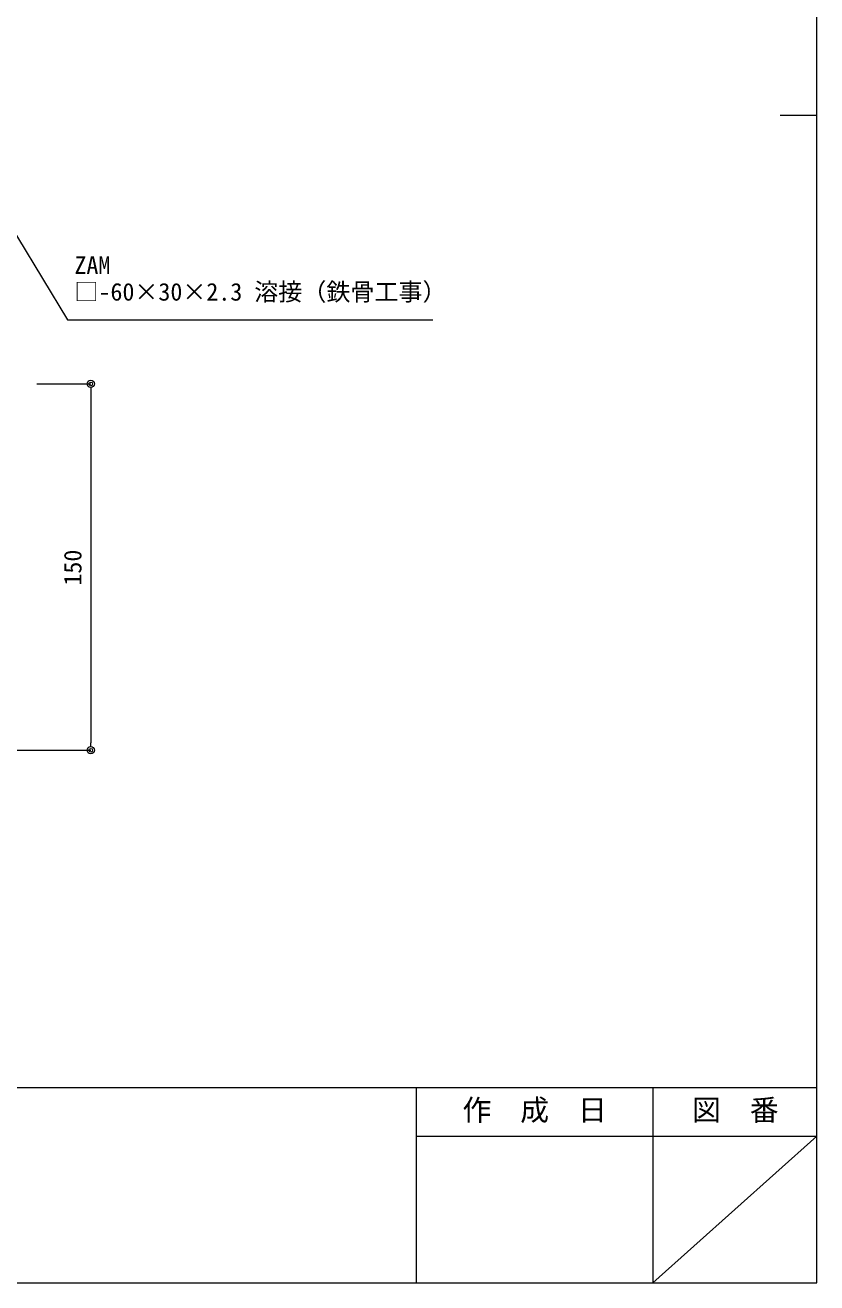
# Model space of a CAD drawing. Units: millimetres on the paper. Extents: x -401 to 401, y -279 to 279.
# Drawn here: x 292.6 to 400.7, y -278.7 to -107 of the extents above; entities that cross this region are included whole.
import ezdxf
from ezdxf.enums import TextEntityAlignment as Align

# ---------------------------------------------------------------- set-up
doc = ezdxf.new("R2010")
doc.units = ezdxf.units.MM
for name, color, linetype, lineweight in [('0-0_A-C01-補助線(非印刷)', 4, 'Continuous', 9), ('0-2_0-A12-寸法_目地', 5, 'Continuous', 9), ('0-3_0', 7, 'Continuous', 9), ('0-7_A-B03-文字_書込_小', 7, 'Continuous', 9), ('0-F_0-A01-枠A', 4, 'Continuous', 9)]:
    doc.layers.add(name, color=color, linetype=linetype, lineweight=lineweight)
doc.layers.add('0-E_0-A02-枠B', color=5, linetype='Continuous')
doc.styles.add('ＭＳ ゴシック', font='')
doc.styles.get('ＭＳ ゴシック').set_extended_font_data('MS Gothic')

# ---------------------------------------------------------------- blocks, each defined once
blk = doc.blocks.new('_Dot')
at = {"layer": '0-3_0'}
blk.add_line((-0.5, 0), (-1, 0), dxfattribs=at)
for radius in [0.5, 0.25]:
    blk.add_circle((0, 0), radius, dxfattribs=at)

msp = doc.modelspace()

# ---------------------------------------------------------------- linework, layer by layer
at = {"layer": '0-0_A-C01-補助線(非印刷)'}
msp.add_line((400.667, -119.333), (395.667, -119.333), dxfattribs=at)
at = {"layer": '0-2_0-A12-寸法_目地'}
for p, q in [((294.193, -155.977), (301.552, -155.977)), ((301.552, -156.977), (301.552, -204.977)), ((195.827, -205.977), (301.552, -205.977))]:
    msp.add_line(p, q, dxfattribs=at)
at = {"layer": '0-7_A-B03-文字_書込_小'}
msp.add_lwpolyline([(284.668, -124.674), (298.361, -147.223), (348.258, -147.223)], dxfattribs=at)
at = {"layer": '0-F_0-A01-枠A'}
for p, q in [((400.667, -278.667), (400.667, 278.667)), ((-400.667, -252), (343.263, -252)), ((343.263, -252), (345.987, -252)), ((345.987, -252), (345.987, -278.667)), ((345.987, -252), (400.667, -252)), ((378.282, -252), (378.282, -278.667)), ((345.987, -258.667), (400.667, -258.667)), ((400.667, -258.667), (378.282, -278.667)), ((-400.667, -278.667), (345.987, -278.667)), ((345.987, -278.667), (400.667, -278.667))]:
    msp.add_line(p, q, dxfattribs=at)

# ---------------------------------------------------------------- block references
at = {"layer": '0-2_0-A12-寸法_目地'}
for p, rotation in [((301.552, -155.977), 90), ((301.552, -205.977), 270)]:
    msp.add_blockref('_Dot', p, dxfattribs=dict(at, rotation=rotation))

# ---------------------------------------------------------------- texts
at = {"layer": '0-2_0-A12-寸法_目地', "style": 'ＭＳ ゴシック'}
msp.add_text('150', height=2.405, rotation=90, dxfattribs=at).set_placement((301.015, -183.511), align=Align.BOTTOM_LEFT)
at = {"layer": '0-7_A-B03-文字_書込_小', "style": 'ＭＳ ゴシック'}
for s, p in [('ZAM', (299.329, -141.705)), ('□-60×30×2.3 溶接（鉄骨工事）', (299.329, -145.337))]:
    msp.add_text(s, height=2.405, dxfattribs=at).set_placement(p, align=Align.BOTTOM_LEFT)
at = {"layer": '0-E_0-A02-枠B', "color": 6, "style": 'ＭＳ ゴシック'}
for s, p in [('作\u3000成\u3000日', (352.292, -257.388)), ('図\u3000番', (383.627, -257.388))]:
    msp.add_text(s, height=2.889, dxfattribs=at).set_placement(p, align=Align.BOTTOM_LEFT)

doc.saveas('drawing.dxf')
